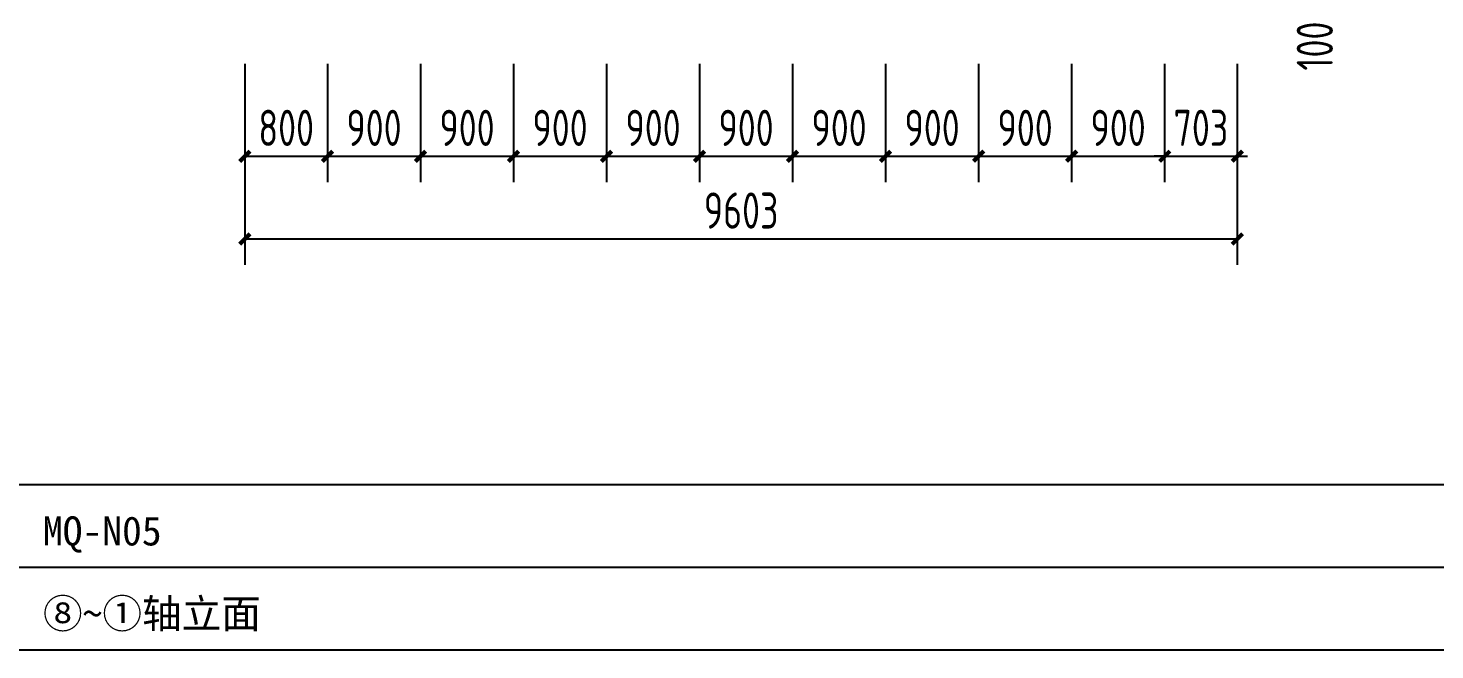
# Model space of a CAD drawing. Extents: x -280168 to 205214, y -148835 to -64913.
# Drawn here: x -156456 to -142844, y -128732 to -122717 of the extents above; entities that cross this region are included whole.
import ezdxf

# ---------------------------------------------------------------- set-up
doc = ezdxf.new("R2010")
doc.units = 0
doc.header["$LTSCALE"] = 1000
doc.header["$MEASUREMENT"] = 0
doc.linetypes.add('ACAD_ISO05W100', pattern=[34, 24, -3, 0.5, -3, 0.5, -3])
for name, color, linetype in [('01-标注_尺寸', 124, 'Continuous'), ('02-TEXT_标注', 130, 'Continuous'), ('A-0-图名图例', 2, 'Continuous')]:
    doc.layers.add(name, color=color, linetype=linetype)
doc.styles.add('_TCH_AXIS', font='STXIHEI_0.TTF', dxfattribs={"width": 0.75})
doc.styles.add('_TCH_DIM_T3', font='ros1.shx', dxfattribs={"width": 0.85, "bigfont": 'jd.shx'})
doc.dimstyles.new('_TCH_ARCH&&100', dxfattribs={"dimtxt": 350, "dimasz": 100, "dimexe": 250, "dimexo": 300, "dimgap": 100, "dimtad": 1, "dimdec": 0, "dimzin": 0, "dimdsep": 46, "dimtxsty": '_TCH_DIM_T3', "dimblk": 'ARCHTICK', "dimcen": 0.09, "dimclrt": 7, "dimazin": 2, "dimtfac": 1, "dimtdec": 0, "dimtix": 1, "dimtmove": 2, "dimatfit": 3, "dimfxl": 0, "dimtolj": 1, "dimtzin": 0, "dimarcsym": 0})

# ---------------------------------------------------------------- blocks, each defined once
blk = doc.blocks.new('_ArchTick')
at = {"color": 0, "linetype": 'ByBlock', "const_width": 0.4}
blk.add_lwpolyline([(-0.5, -0.5), (0.5, 0.5)], dxfattribs=at)
blk = doc.blocks.new('*D1014')
at = {"layer": '01-标注_尺寸', "color": 0, "lineweight": -2, "transparency": 16777216}
for p, q in [((-154359, -123062), (-154359, -124207)), ((-153559, -123062), (-153559, -124207)), ((-154359, -123957), (-153559, -123957))]:
    blk.add_line(p, q, dxfattribs=at)
at = {"layer": 'Defpoints', "color": 0, "transparency": 16777216}
for p in [(-154359, -122762), (-153559, -122762), (-153559, -123957)]:
    blk.add_point(p, dxfattribs=at)
at = {"layer": '01-标注_尺寸', "color": 0, "lineweight": -2, "transparency": 16777216, "xscale": 100, "yscale": 100, "zscale": 100, "rotation": 180}
blk.add_blockref('_ArchTick', (-154359, -123957), dxfattribs=at)
at = {"layer": '01-标注_尺寸', "color": 0, "lineweight": -2, "transparency": 16777216, "xscale": 100, "yscale": 100, "zscale": 100}
blk.add_blockref('_ArchTick', (-153559, -123957), dxfattribs=at)
at = {"layer": '01-标注_尺寸', "color": 7, "transparency": 16777216, "insert": (-153959, -123682), "char_height": 350, "attachment_point": 5, "style": '_TCH_DIM_T3'}
blk.add_mtext('\\A1;800', dxfattribs=at)
blk = doc.blocks.new('*D1015')
at = {"layer": '01-标注_尺寸', "color": 0, "lineweight": -2, "transparency": 16777216}
for p, q in [((-153559, -123062), (-153559, -124207)), ((-152659, -123062), (-152659, -124207)), ((-153559, -123957), (-152659, -123957))]:
    blk.add_line(p, q, dxfattribs=at)
at = {"layer": 'Defpoints', "color": 0, "transparency": 16777216}
for p in [(-153559, -122762), (-152659, -122762), (-152659, -123957)]:
    blk.add_point(p, dxfattribs=at)
at = {"layer": '01-标注_尺寸', "color": 0, "lineweight": -2, "transparency": 16777216, "xscale": 100, "yscale": 100, "zscale": 100, "rotation": 180}
blk.add_blockref('_ArchTick', (-153559, -123957), dxfattribs=at)
at = {"layer": '01-标注_尺寸', "color": 0, "lineweight": -2, "transparency": 16777216, "xscale": 100, "yscale": 100, "zscale": 100}
blk.add_blockref('_ArchTick', (-152659, -123957), dxfattribs=at)
at = {"layer": '01-标注_尺寸', "color": 7, "transparency": 16777216, "insert": (-153109, -123682), "char_height": 350, "attachment_point": 5, "style": '_TCH_DIM_T3'}
blk.add_mtext('\\A1;900', dxfattribs=at)
blk = doc.blocks.new('*D1016')
at = {"layer": '01-标注_尺寸', "color": 0, "lineweight": -2, "transparency": 16777216}
for p, q in [((-152659, -123062), (-152659, -124207)), ((-151759, -123062), (-151759, -124207)), ((-152659, -123957), (-151759, -123957))]:
    blk.add_line(p, q, dxfattribs=at)
at = {"layer": 'Defpoints', "color": 0, "transparency": 16777216}
for p in [(-152659, -122762), (-151759, -122762), (-151759, -123957)]:
    blk.add_point(p, dxfattribs=at)
at = {"layer": '01-标注_尺寸', "color": 0, "lineweight": -2, "transparency": 16777216, "xscale": 100, "yscale": 100, "zscale": 100, "rotation": 180}
blk.add_blockref('_ArchTick', (-152659, -123957), dxfattribs=at)
at = {"layer": '01-标注_尺寸', "color": 0, "lineweight": -2, "transparency": 16777216, "xscale": 100, "yscale": 100, "zscale": 100}
blk.add_blockref('_ArchTick', (-151759, -123957), dxfattribs=at)
at = {"layer": '01-标注_尺寸', "color": 7, "transparency": 16777216, "insert": (-152209, -123682), "char_height": 350, "attachment_point": 5, "style": '_TCH_DIM_T3'}
blk.add_mtext('\\A1;900', dxfattribs=at)
blk = doc.blocks.new('*D1017')
at = {"layer": '01-标注_尺寸', "color": 0, "lineweight": -2, "transparency": 16777216}
for p, q in [((-151759, -123062), (-151759, -124207)), ((-150859, -123062), (-150859, -124207)), ((-151759, -123957), (-150859, -123957))]:
    blk.add_line(p, q, dxfattribs=at)
at = {"layer": 'Defpoints', "color": 0, "transparency": 16777216}
for p in [(-151759, -122762), (-150859, -122762), (-150859, -123957)]:
    blk.add_point(p, dxfattribs=at)
at = {"layer": '01-标注_尺寸', "color": 0, "lineweight": -2, "transparency": 16777216, "xscale": 100, "yscale": 100, "zscale": 100, "rotation": 180}
blk.add_blockref('_ArchTick', (-151759, -123957), dxfattribs=at)
at = {"layer": '01-标注_尺寸', "color": 0, "lineweight": -2, "transparency": 16777216, "xscale": 100, "yscale": 100, "zscale": 100}
blk.add_blockref('_ArchTick', (-150859, -123957), dxfattribs=at)
at = {"layer": '01-标注_尺寸', "color": 7, "transparency": 16777216, "insert": (-151309, -123682), "char_height": 350, "attachment_point": 5, "style": '_TCH_DIM_T3'}
blk.add_mtext('\\A1;900', dxfattribs=at)
blk = doc.blocks.new('*D1018')
at = {"layer": '01-标注_尺寸', "color": 0, "lineweight": -2, "transparency": 16777216}
for p, q in [((-150859, -123062), (-150859, -124207)), ((-149959, -123062), (-149959, -124207)), ((-150859, -123957), (-149959, -123957))]:
    blk.add_line(p, q, dxfattribs=at)
at = {"layer": 'Defpoints', "color": 0, "transparency": 16777216}
for p in [(-150859, -122762), (-149959, -122762), (-149959, -123957)]:
    blk.add_point(p, dxfattribs=at)
at = {"layer": '01-标注_尺寸', "color": 0, "lineweight": -2, "transparency": 16777216, "xscale": 100, "yscale": 100, "zscale": 100, "rotation": 180}
blk.add_blockref('_ArchTick', (-150859, -123957), dxfattribs=at)
at = {"layer": '01-标注_尺寸', "color": 0, "lineweight": -2, "transparency": 16777216, "xscale": 100, "yscale": 100, "zscale": 100}
blk.add_blockref('_ArchTick', (-149959, -123957), dxfattribs=at)
at = {"layer": '01-标注_尺寸', "color": 7, "transparency": 16777216, "insert": (-150409, -123682), "char_height": 350, "attachment_point": 5, "style": '_TCH_DIM_T3'}
blk.add_mtext('\\A1;900', dxfattribs=at)
blk = doc.blocks.new('*D1019')
at = {"layer": '01-标注_尺寸', "color": 0, "lineweight": -2, "transparency": 16777216}
for p, q in [((-149959, -123062), (-149959, -124207)), ((-149059, -123062), (-149059, -124207)), ((-149959, -123957), (-149059, -123957))]:
    blk.add_line(p, q, dxfattribs=at)
at = {"layer": 'Defpoints', "color": 0, "transparency": 16777216}
for p in [(-149959, -122762), (-149059, -122762), (-149059, -123957)]:
    blk.add_point(p, dxfattribs=at)
at = {"layer": '01-标注_尺寸', "color": 0, "lineweight": -2, "transparency": 16777216, "xscale": 100, "yscale": 100, "zscale": 100, "rotation": 180}
blk.add_blockref('_ArchTick', (-149959, -123957), dxfattribs=at)
at = {"layer": '01-标注_尺寸', "color": 0, "lineweight": -2, "transparency": 16777216, "xscale": 100, "yscale": 100, "zscale": 100}
blk.add_blockref('_ArchTick', (-149059, -123957), dxfattribs=at)
at = {"layer": '01-标注_尺寸', "color": 7, "transparency": 16777216, "insert": (-149509, -123682), "char_height": 350, "attachment_point": 5, "style": '_TCH_DIM_T3'}
blk.add_mtext('\\A1;900', dxfattribs=at)
blk = doc.blocks.new('*D1020')
at = {"layer": '01-标注_尺寸', "color": 0, "lineweight": -2, "transparency": 16777216}
for p, q in [((-149059, -123062), (-149059, -124207)), ((-148159, -123062), (-148159, -124207)), ((-149059, -123957), (-148159, -123957))]:
    blk.add_line(p, q, dxfattribs=at)
at = {"layer": 'Defpoints', "color": 0, "transparency": 16777216}
for p in [(-149059, -122762), (-148159, -122762), (-148159, -123957)]:
    blk.add_point(p, dxfattribs=at)
at = {"layer": '01-标注_尺寸', "color": 0, "lineweight": -2, "transparency": 16777216, "xscale": 100, "yscale": 100, "zscale": 100, "rotation": 180}
blk.add_blockref('_ArchTick', (-149059, -123957), dxfattribs=at)
at = {"layer": '01-标注_尺寸', "color": 0, "lineweight": -2, "transparency": 16777216, "xscale": 100, "yscale": 100, "zscale": 100}
blk.add_blockref('_ArchTick', (-148159, -123957), dxfattribs=at)
at = {"layer": '01-标注_尺寸', "color": 7, "transparency": 16777216, "insert": (-148609, -123682), "char_height": 350, "attachment_point": 5, "style": '_TCH_DIM_T3'}
blk.add_mtext('\\A1;900', dxfattribs=at)
blk = doc.blocks.new('*D1021')
at = {"layer": '01-标注_尺寸', "color": 0, "lineweight": -2, "transparency": 16777216}
for p, q in [((-148159, -123062), (-148159, -124207)), ((-147259, -123062), (-147259, -124207)), ((-148159, -123957), (-147259, -123957))]:
    blk.add_line(p, q, dxfattribs=at)
at = {"layer": 'Defpoints', "color": 0, "transparency": 16777216}
for p in [(-148159, -122762), (-147259, -122762), (-147259, -123957)]:
    blk.add_point(p, dxfattribs=at)
at = {"layer": '01-标注_尺寸', "color": 0, "lineweight": -2, "transparency": 16777216, "xscale": 100, "yscale": 100, "zscale": 100, "rotation": 180}
blk.add_blockref('_ArchTick', (-148159, -123957), dxfattribs=at)
at = {"layer": '01-标注_尺寸', "color": 0, "lineweight": -2, "transparency": 16777216, "xscale": 100, "yscale": 100, "zscale": 100}
blk.add_blockref('_ArchTick', (-147259, -123957), dxfattribs=at)
at = {"layer": '01-标注_尺寸', "color": 7, "transparency": 16777216, "insert": (-147709, -123682), "char_height": 350, "attachment_point": 5, "style": '_TCH_DIM_T3'}
blk.add_mtext('\\A1;900', dxfattribs=at)
blk = doc.blocks.new('*D1022')
at = {"layer": '01-标注_尺寸', "color": 0, "lineweight": -2, "transparency": 16777216}
for p, q in [((-147259, -123062), (-147259, -124207)), ((-146359, -123062), (-146359, -124207)), ((-147259, -123957), (-146359, -123957))]:
    blk.add_line(p, q, dxfattribs=at)
at = {"layer": 'Defpoints', "color": 0, "transparency": 16777216}
for p in [(-147259, -122762), (-146359, -122762), (-146359, -123957)]:
    blk.add_point(p, dxfattribs=at)
at = {"layer": '01-标注_尺寸', "color": 0, "lineweight": -2, "transparency": 16777216, "xscale": 100, "yscale": 100, "zscale": 100, "rotation": 180}
blk.add_blockref('_ArchTick', (-147259, -123957), dxfattribs=at)
at = {"layer": '01-标注_尺寸', "color": 0, "lineweight": -2, "transparency": 16777216, "xscale": 100, "yscale": 100, "zscale": 100}
blk.add_blockref('_ArchTick', (-146359, -123957), dxfattribs=at)
at = {"layer": '01-标注_尺寸', "color": 7, "transparency": 16777216, "insert": (-146809, -123682), "char_height": 350, "attachment_point": 5, "style": '_TCH_DIM_T3'}
blk.add_mtext('\\A1;900', dxfattribs=at)
blk = doc.blocks.new('*D1023')
at = {"layer": '01-标注_尺寸', "color": 0, "lineweight": -2, "transparency": 16777216}
for p, q in [((-146359, -123062), (-146359, -124207)), ((-145459, -123062), (-145459, -124207)), ((-146359, -123957), (-145459, -123957))]:
    blk.add_line(p, q, dxfattribs=at)
at = {"layer": 'Defpoints', "color": 0, "transparency": 16777216}
for p in [(-146359, -122762), (-145459, -122762), (-145459, -123957)]:
    blk.add_point(p, dxfattribs=at)
at = {"layer": '01-标注_尺寸', "color": 0, "lineweight": -2, "transparency": 16777216, "xscale": 100, "yscale": 100, "zscale": 100, "rotation": 180}
blk.add_blockref('_ArchTick', (-146359, -123957), dxfattribs=at)
at = {"layer": '01-标注_尺寸', "color": 0, "lineweight": -2, "transparency": 16777216, "xscale": 100, "yscale": 100, "zscale": 100}
blk.add_blockref('_ArchTick', (-145459, -123957), dxfattribs=at)
at = {"layer": '01-标注_尺寸', "color": 7, "transparency": 16777216, "insert": (-145909, -123682), "char_height": 350, "attachment_point": 5, "style": '_TCH_DIM_T3'}
blk.add_mtext('\\A1;900', dxfattribs=at)
blk = doc.blocks.new('*D1024')
at = {"layer": '01-标注_尺寸', "color": 0, "lineweight": -2, "transparency": 16777216}
for p, q in [((-145459, -123062), (-145459, -124207)), ((-144756, -123062), (-144756, -124207)), ((-145459, -123957), (-145559, -123957)), ((-145459, -123957), (-144756, -123957)), ((-144756, -123957), (-144656, -123957))]:
    blk.add_line(p, q, dxfattribs=at)
at = {"layer": 'Defpoints', "color": 0, "transparency": 16777216}
for p in [(-145459, -122762), (-144756, -122762), (-144756, -123957)]:
    blk.add_point(p, dxfattribs=at)
at = {"layer": '01-标注_尺寸', "color": 0, "lineweight": -2, "transparency": 16777216, "xscale": 100, "yscale": 100, "zscale": 100}
blk.add_blockref('_ArchTick', (-145459, -123957), dxfattribs=at)
at = {"layer": '01-标注_尺寸', "color": 0, "lineweight": -2, "transparency": 16777216, "xscale": 100, "yscale": 100, "zscale": 100, "rotation": 180}
blk.add_blockref('_ArchTick', (-144756, -123957), dxfattribs=at)
at = {"layer": '01-标注_尺寸', "color": 7, "transparency": 16777216, "insert": (-145108, -123682), "char_height": 350, "attachment_point": 5, "style": '_TCH_DIM_T3'}
blk.add_mtext('\\A1;703', dxfattribs=at)
blk = doc.blocks.new('*D1025')
at = {"layer": '01-标注_尺寸', "color": 0, "lineweight": -2, "transparency": 16777216}
for p, q in [((-143731, -122425), (-143731, -122325)), ((-144456, -122425), (-143481, -122425)), ((-143731, -122525), (-143731, -122425)), ((-144456, -122525), (-143481, -122525)), ((-143731, -122525), (-143731, -122625))]:
    blk.add_line(p, q, dxfattribs=at)
at = {"layer": 'Defpoints', "color": 0, "transparency": 16777216}
for p in [(-144756, -122425), (-143731, -122425), (-144756, -122525)]:
    blk.add_point(p, dxfattribs=at)
at = {"layer": '01-标注_尺寸', "color": 0, "lineweight": -2, "transparency": 16777216, "xscale": 100, "yscale": 100, "zscale": 100}
for p, rotation in [((-143731, -122425), 270), ((-143731, -122525), 90)]:
    blk.add_blockref('_ArchTick', p, dxfattribs=dict(at, rotation=rotation))
at = {"layer": '01-标注_尺寸', "color": 7, "transparency": 16777216, "insert": (-144006, -122891), "char_height": 350, "attachment_point": 5, "rotation": 90, "style": '_TCH_DIM_T3'}
blk.add_mtext('\\A1;100', dxfattribs=at)
blk = doc.blocks.new('*D1039')
at = {"layer": '01-标注_尺寸', "color": 0, "lineweight": -2, "transparency": 16777216}
for p, q in [((-154359, -123862), (-154359, -125007)), ((-144756, -123862), (-144756, -125007)), ((-154359, -124757), (-144756, -124757))]:
    blk.add_line(p, q, dxfattribs=at)
at = {"layer": 'Defpoints', "color": 0, "transparency": 16777216}
for p in [(-154359, -123562), (-144756, -123562), (-144756, -124757)]:
    blk.add_point(p, dxfattribs=at)
at = {"layer": '01-标注_尺寸', "color": 0, "lineweight": -2, "transparency": 16777216, "xscale": 100, "yscale": 100, "zscale": 100, "rotation": 180}
blk.add_blockref('_ArchTick', (-154359, -124757), dxfattribs=at)
at = {"layer": '01-标注_尺寸', "color": 0, "lineweight": -2, "transparency": 16777216, "xscale": 100, "yscale": 100, "zscale": 100}
blk.add_blockref('_ArchTick', (-144756, -124757), dxfattribs=at)
at = {"layer": '01-标注_尺寸', "color": 7, "transparency": 16777216, "insert": (-149557, -124482), "char_height": 350, "attachment_point": 5, "style": '_TCH_DIM_T3'}
blk.add_mtext('\\A1;9603', dxfattribs=at)

msp = doc.modelspace()

# ---------------------------------------------------------------- linework, layer by layer
at = {"layer": 'A-0-图名图例'}
for p, q in [((-193565.1, -127132.1), (-119465.1, -127132.1)), ((-193565.1, -127932.1), (-119465.1, -127932.1)), ((-193565.1, -128732.1), (-119465.1, -128732.1))]:
    msp.add_line(p, q, dxfattribs=at)

# ---------------------------------------------------------------- texts
at = {"layer": '02-TEXT_标注', "linetype": 'ACAD_ISO05W100', "style": '_TCH_AXIS'}
for s, p in [('MQ-N05', (-156312.4, -127722.1)), ('⑧~①轴立面', (-156312.4, -128522.1))]:
    msp.add_text(s, height=281.25, dxfattribs=at).set_placement(p)

# ---------------------------------------------------------------- dimensions: what is measured, and where the dimension line sits
at = {"layer": '01-标注_尺寸'}
dim = msp.add_linear_dim(base=(-143731.1, -122424.9), p1=(-144756.2, -122524.9), p2=(-144756.2, -122424.9), angle=90, dimstyle='_TCH_ARCH&&100', dxfattribs=at)
dim.commit()
dim.dimension.update_dxf_attribs({"geometry": '*D1025', "text_midpoint": (-144006.1, -122890.6), "dimtype": 161})
for p1, p2, distance, picture, middle in [((-154358.7, -122762.1), (-153559, -122762.1), -1194.8, '*D1014', (-153958.9, -123682)), ((-153559, -122762.1), (-152659, -122762.1), -1194.8, '*D1015', (-153109, -123682)), ((-152659, -122762.1), (-151759, -122762.1), -1194.8, '*D1016', (-152209, -123682)), ((-151759, -122762.1), (-150859, -122762.1), -1194.8, '*D1017', (-151309, -123682)), ((-150859, -122762.1), (-149959, -122762.1), -1194.8, '*D1018', (-150409, -123682)), ((-149959, -122762.1), (-149059, -122762.1), -1194.8, '*D1019', (-149509, -123682)), ((-149059, -122762.1), (-148159, -122762.1), -1194.8, '*D1020', (-148609, -123682)), ((-148159, -122762.1), (-147259, -122762.1), -1194.8, '*D1021', (-147709, -123682)), ((-147259, -122762.1), (-146359, -122762.1), -1194.8, '*D1022', (-146809, -123682)), ((-146359, -122762.1), (-145459, -122762.1), -1194.8, '*D1023', (-145909, -123682)), ((-145459, -122762.1), (-144756.2, -122762.1), -1194.8, '*D1024', (-145107.6, -123682)), ((-154358.7297, -123562.1353), (-144756.1842, -123562.1353), -1194.8326, '*D1039', (-149557.4569, -124481.9678))]:
    dim = msp.add_aligned_dim(p1=p1, p2=p2, distance=distance, dimstyle='_TCH_ARCH&&100', dxfattribs=at)
    dim.commit()
    dim.dimension.update_dxf_attribs({"geometry": picture, "text_midpoint": middle})

doc.saveas('drawing.dxf')
